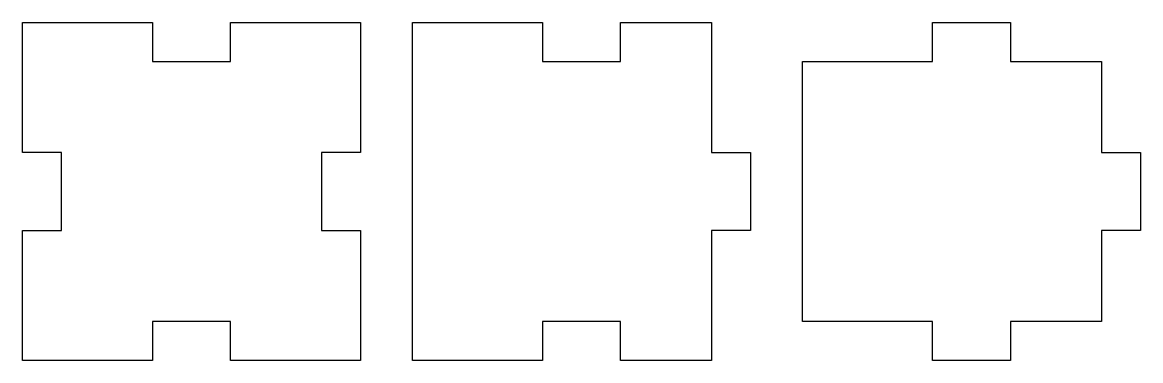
# Model space of a CAD drawing. Extents: x -14.1 to 10.2, y 24.8 to 32.2.
import ezdxf

# ---------------------------------------------------------------- set-up
doc = ezdxf.new("R2010")
doc.units = 0
doc.layers.get('0').update_dxf_attribs({"linetype": 'CONTINUOUS'})

msp = doc.modelspace()

# ---------------------------------------------------------------- linework, layer by layer
at = {"color": 7}
for p, q in [((-14.111111, 29.351957), (-14.111111, 32.173333)), ((-14.111111, 32.173333), (-11.289735, 32.173333)), ((-11.289735, 32.173333), (-11.289735, 31.326103)), ((-9.594991, 31.326103), (-9.594991, 32.173333)), ((-9.594991, 32.173333), (-6.773333, 32.173333)), ((-6.773333, 32.173333), (-6.773333, 29.351957)), ((-5.644444, 24.835556), (-5.644444, 32.173333)), ((-5.644444, 32.173333), (-2.823069, 32.173333)), ((-2.823069, 32.173333), (-2.823069, 31.326103)), ((-1.128042, 31.326103), (-1.128042, 32.173333)), ((-1.128042, 32.173333), (0.846102, 32.173333)), ((0.846102, 32.173333), (0.846102, 29.351957)), ((5.643598, 31.326103), (5.643598, 32.173333)), ((5.643598, 32.173333), (7.338625, 32.173333)), ((7.338625, 32.173333), (7.338625, 31.326103)), ((-11.289735, 31.326103), (-9.594991, 31.326103)), ((-2.823069, 31.326103), (-1.128042, 31.326103)), ((2.822222, 25.683068), (2.822222, 31.326103)), ((2.822222, 31.326103), (5.643598, 31.326103)), ((7.338625, 31.326103), (9.312769, 31.326103)), ((9.312769, 31.326103), (9.312769, 29.351957)), ((-13.26388, 29.351957), (-14.111111, 29.351957)), ((-13.26388, 27.657214), (-13.26388, 29.351957)), ((-6.773333, 29.351957), (-7.620847, 29.351957)), ((-7.620847, 29.351957), (-7.620847, 27.657214)), ((0.846102, 29.351957), (1.693333, 29.351957)), ((1.693333, 29.351957), (1.693333, 27.656932)), ((9.312769, 29.351957), (10.16, 29.351957)), ((10.16, 29.351957), (10.16, 27.656932)), ((-14.111111, 24.835556), (-14.111111, 27.657214)), ((-14.111111, 27.657214), (-13.26388, 27.657214)), ((-7.620847, 27.657214), (-6.773333, 27.657214)), ((-6.773333, 27.657214), (-6.773333, 24.835556)), ((1.693333, 27.656932), (0.846102, 27.656932)), ((0.846102, 27.656932), (0.846102, 24.835556)), ((10.16, 27.656932), (9.312769, 27.656932)), ((9.312769, 27.656932), (9.312769, 25.683068)), ((-9.594991, 25.683068), (-11.289735, 25.683068)), ((-11.289735, 25.683068), (-11.289735, 24.835556)), ((-9.594991, 24.835556), (-9.594991, 25.683068)), ((-1.128042, 25.683068), (-2.823069, 25.683068)), ((-2.823069, 25.683068), (-2.823069, 24.835556)), ((-1.128042, 24.835556), (-1.128042, 25.683068)), ((5.643598, 25.683068), (2.822222, 25.683068)), ((5.643598, 24.835556), (5.643598, 25.683068)), ((9.312769, 25.683068), (7.338625, 25.683068)), ((7.338625, 25.683068), (7.338625, 24.835556)), ((-11.289735, 24.835556), (-14.111111, 24.835556)), ((-6.773333, 24.835556), (-9.594991, 24.835556)), ((-2.823069, 24.835556), (-5.644444, 24.835556)), ((0.846102, 24.835556), (-1.128042, 24.835556)), ((-1.128042, 24.835556), (-1.128042, 24.835556)), ((7.338625, 24.835556), (5.643598, 24.835556))]:
    msp.add_line(p, q, dxfattribs=at)

doc.saveas('drawing.dxf')
